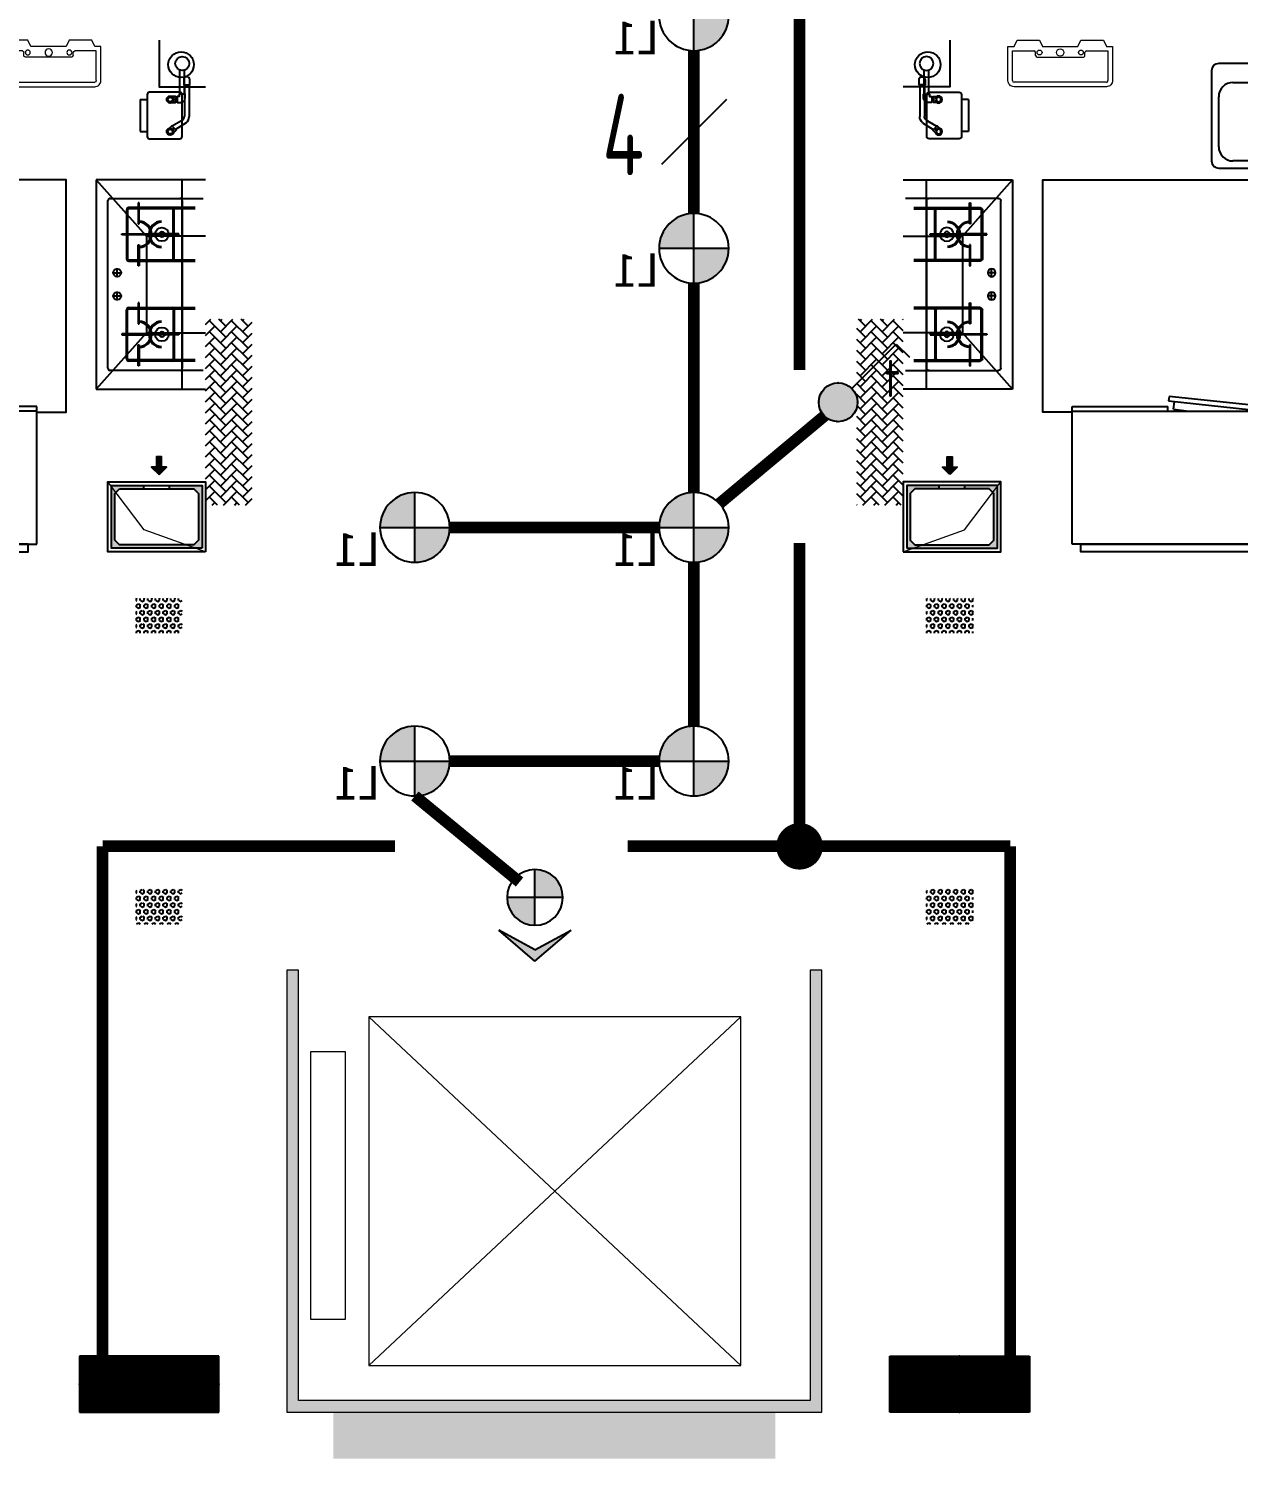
# Model space of a CAD drawing. Extents: x 2803505 to 5851001, y -1372902 to 24339.
# Drawn here: x 3291701 to 3296903, y -887371 to -881222 of the extents above; entities that cross this region are included whole.
import ezdxf
from ezdxf.enums import TextEntityAlignment as Align

# ---------------------------------------------------------------- set-up
doc = ezdxf.new("R2010")
doc.units = 0
doc.header["$LTSCALE"] = 1000
doc.header["$MEASUREMENT"] = 0
doc.layers.get('0').update_dxf_attribs({"linetype": 'CONTINUOUS'})
for name, color, linetype in [('!!电气', 1, 'CONTINUOUS'), ('A-标注', 1, 'CONTINUOUS'), ('AH-FURNITURE', 1, 'CONTINUOUS'), ('DIM-照明', 7, 'CONTINUOUS'), ('E-天花灯具', 92, 'CONTINUOUS'), ('EQUIP-照明', 3, 'CONTINUOUS'), ('EQUIP-箱柜', 3, 'CONTINUOUS'), ('IP-bath&kitchen-JOHNSON', 4, 'CONTINUOUS'), ('LVTRY', 252, 'CONTINUOUS'), ('VPIPE-中水', 122, 'CONTINUOUS'), ('WIRE-动力', 7, 'CONTINUOUS'), ('WIRE-照明', 2, 'CONTINUOUS'), ('保温', 6, 'CONTINUOUS'), ('建筑-排气道', 252, 'CONTINUOUS')]:
    doc.layers.add(name, color=color, linetype=linetype)
for name, color, linetype, lineweight in [('3.5方案汇报，与郭总、侯月琴确定户型_t8$0$STAIR', 2, 'CONTINUOUS', 18), ('PUB_HATCH', 8, 'CONTINUOUS', 9), ('填充', 251, 'CONTINUOUS', 5), ('平面-空调预留孔', 252, 'CONTINUOUS', 15), ('立面-洞口示意', 252, 'CONTINUOUS', 13)]:
    doc.layers.add(name, color=color, linetype=linetype, lineweight=lineweight)
doc.styles.add('_TCH_LABEL', font='COMPLEX', dxfattribs={"bigfont": 'GBCBIG'})
doc.styles.add('_TEL_ATTDEF', font='gbenor', dxfattribs={"bigfont": 'gbcbig'})
doc.styles.add('_TEL_DIM', font='SIMPLEX', dxfattribs={"width": 0.8, "height": 3.5, "bigfont": 'HZTXT'})
doc.styles.add('DIM_FONT', font='SIMPLEX', dxfattribs={"width": 0.7, "bigfont": 'GBCBIG'})
doc.styles.get("Standard").update_dxf_attribs({"font": 'gbenor.shx', "bigfont": 'gbcbig.shx'})
doc.styles.add('黑体', font='simhei.ttf')
pattern_1 = [(90, (0, 0), (-16.49778, 1.010197673501861e-15), [9.525, -19.05]), (210, (0, 0), (8.248889999999996, -14.28749658604684), [9.525, -19.05]), (150, (5.83238038093927e-16, 9.525), (-8.248890000000003, -14.28749658604684), [9.525, -19.05])]
pattern_2 = [(45, (0, 0), (0, 47.41575231924514), [100.584, -33.528]), (135, (23.70786, 23.70786), (3.05311331771918e-15, 47.41575231924513), [100.584, -33.528])]

# ---------------------------------------------------------------- blocks, each defined once
blk = doc.blocks.new('rtyg7uyhg')
at = {"layer": 'LVTRY'}
for p, q in [((193590.3031336021, 45458.1133254503), (193590.3030643982, 45069.47696181395)), ((194234.6213208837, 45488.79502889935), (193620.9849572473, 45488.79513816872)), ((194265.3030643982, 45069.47684161765), (194265.3031336021, 45458.113205254)), ((193682.3485790417, 45406.97694542356), (193887.8216881326, 45406.97690883528)), ((193896.3984467548, 45429.87059594441), (193857.5823896687, 45326.26016876537)), ((193875.2965560293, 45316.03289288385), (193945.6178257855, 45401.45376218002)), ((193925.7802168131, 45440.40881343969), (193940.0533153456, 45432.16822680717)), ((194111.8940335871, 45406.97686893496), (194173.2576699507, 45406.97685800815)), ((193620.9848935069, 45130.84059271414), (193620.9849317512, 45345.61331998683)), ((193857.5823896687, 45326.26016876537), (193875.2965560293, 45316.03289288385)), ((194009.6212953876, 45345.61325078298), (194009.6212571432, 45130.84052351015)), ((194050.5303480524, 45130.84051622554), (194050.5303862967, 45345.61324349836)), ((194234.6212953876, 45345.61321071758), (194234.6212571432, 45130.84048344476)), ((193620.9848771165, 45038.79513816872), (194234.621240753, 45038.79502889935)), ((193948.2576098526, 45069.47689807355), (193682.3485189436, 45069.47694542356)), ((194173.2576098526, 45069.47685800816), (194111.893973489, 45069.47686893508))]:
    blk.add_line(p, q, dxfattribs=at)
for centre, radius in [((193866.4394935961, 45437.65873082454), 20.45454545454545), ((193989.1667663234, 45437.6587089707), 20.45454545454545), ((194070.9849481416, 45437.65869440146), 20.45454545454545), ((193815.3030944472, 45238.22692174855), 25.56818181818182), ((194137.4621853563, 45238.2268643822), 25.56818181818182)]:
    blk.add_circle(centre, radius, dxfattribs=at)
for centre, radius, start, end in [((193620.9849517839, 45458.11331998683), 30.68181818181818, 89.99998979807194, 179.9999897972382), ((193915.5529409315, 45422.69466753349), 20.45454545454545, 59.99998980057491, 159.4623117970261), ((194234.6213154203, 45458.11321071746), 30.68181818181818, 359.9999897972382, 89.99998979807194), ((193682.3485681149, 45345.61330905991), 61.36363636363636, 89.99998979807194, 179.9999897972382), ((193929.8260394641, 45414.45408090108), 20.45454545454545, 320.5376677968172, 59.99998980057491), ((193948.2576590239, 45345.6132617099), 61.36363636363636, 359.9999897972382, 89.99998979807194), ((194111.8940226603, 45345.61323257144), 61.36363636363636, 89.99998979807194, 179.9999897972382), ((194173.2576590239, 45345.6132216445), 61.36363636363636, 359.9999897972382, 89.99998979807194), ((193682.3485298705, 45130.84058178721), 61.36363636363636, 179.9999897972382, 269.9999897980719), ((193948.2576207797, 45130.8405344372), 61.36363636363636, 269.9999897980719, 359.9999897972382), ((194111.893984416, 45130.84050529861), 61.36363636363636, 179.9999897972382, 269.9999897980719), ((194173.2576207797, 45130.84049437181), 61.36363636363636, 269.9999897980719, 359.9999897972382), ((193620.9848825799, 45069.47695635049), 30.68181818181818, 179.9999897972382, 269.9999897980719), ((194234.6212462163, 45069.47684708112), 30.68181818181818, 269.9999897980719, 359.9999897972382)]:
    blk.add_arc(centre, radius, start, end, dxfattribs=at)
at = {"layer": 'LVTRY', "style": 'DIM_FONT', "width": 0.8, "flags": 9}
for tag in ['XSIZE', 'YSIZE']:
    blk.add_attdef(tag, (193927.8031388824, 45487.7665121054), '', height=0.5, rotation=89.99998979807198, dxfattribs=at)
blk = doc.blocks.new('A$C60D053AF')
at = {"layer": 'AH-FURNITURE', "color": 8}
for p, q in [((232.5000007597264, -89.99999966996256), (128.2842720070621, -89.99999966996256)), ((232.5000007597264, -109.9999996698461), (128.2842720075278, -109.9999996699626)), ((192.50000075961, -70.99998518347275), (327.5735938884318, -70.99998518347275)), ((192.50000075961, -90.99998518347275), (327.5735938884318, -90.99998518347275)), ((245.0000007597264, -129.4999851834727), (245.0000007597264, -122.4999996698461)), ((265.0000007597264, -129.4999851834727), (265.0000007597264, -122.4999996698461)), ((341.7157295121578, -96.85784955974668), (370.0190303710988, -143.1611504186876)), ((355.8578651358839, -82.71571393602062), (384.1611659948248, -129.0190147949615)), ((255.0000007597264, -280.9999851834727), (255.0000007597264, -250.9999851834727)), ((255.0000007597264, -280.9999851834727), (393.0000007597264, -280.9999851834727)), ((393.0000007597264, -280.9999851834727), (393.0000007597264, -250.9999851834727))]:
    blk.add_line(p, q, dxfattribs=at)
for points in [[(170.00000075961, -67.99998518347275, 1), (170.00000075961, -93.99998518358916), (192.50000075961, -93.99998518347275), (192.50000075961, -67.99998518347275)], [(234.0000007597264, -250.9999851834727), (414.0000007597264, -250.9999851834727, 0.4142135623730951), (424.0000007597264, -240.9999851834727), (424.0000007597264, -110.9999851834727, 0.4142135623730951), (414.0000007597264, -100.9999851834727), (234.0000007597264, -100.9999851834727, 0.4142135623730951), (224.0000007597264, -110.9999851834727), (224.0000007597264, -240.9999851834727, 0.4142135623730951)], [(268.0000007597264, -122.4999996698461), (268.0000007597264, -106.9999996698461, 0.4142135623724265), (248.0000007597264, -86.99999966984615), (232.5000007597264, -86.99999966984615), (232.50000075961, -112.9999996698461), (242.0000007597264, -112.9999996698461), (242.0000007597264, -122.4999996698461)], [(242.0000007597264, -151.9999851834727, 1), (268.0000007597264, -151.9999851834727), (268.0000007597264, -129.4999851834727), (242.0000007597264, -129.4999851834727)], [(383.8076126043452, -161.1923733388539, 1), (402.192388915224, -142.8075970279751), (386.2824863384012, -126.8976944513852), (367.8977100276388, -145.282470762264)]]:
    blk.add_lwpolyline(points, format="xyb", close=True, dxfattribs=at)
for centre, radius in [((100.0000007598428, -99.99999967066105), 30), ((255.0000007597264, -151.9999851834727), 15), ((255.0000007597264, -151.9999851834727), 10), ((393.0000007597264, -151.9999851834727), 15), ((393.0000007597264, -151.9999851834727), 10)]:
    blk.add_circle(centre, radius, dxfattribs=at)
for radius in [40, 20]:
    blk.add_arc((327.5735938884318, -110.9999851834727), radius, 45, 90, dxfattribs=at)
blk = doc.blocks.new('A-Kitchen-7')
at = {"layer": 'LVTRY'}
for p, q in [((-518.6581278588565, 779.725278688129), (-7.244008776673581, 834.3051076843403)), ((-515, 756.005706589378), (-518.6581278588565, 779.725278688129)), ((-3.585880917788018, 810.5855355854728), (-515, 756.005706589378)), ((-29.12075551546877, 766.9560861630598), (-35.20590834700852, 806.4126680237241)), ((-7.244008776673581, 834.3051076843403), (-3.585880917788018, 810.5855355854728)), ((515, 780), (-5.820766091346741e-11, 780)), ((0, 756.005706589378), (-5.820766091346741e-11, 780)), ((515, 756.005706589378), (515, 780)), ((515, 756.005706589378), (-515, 756.005706589378)), ((-515, 756.005706589378), (-515, 40)), ((-485.6368437646597, 760.5342107040924), (-484.9384396369278, 756.005706589378)), ((-29.12075551543967, 766.9560861630598), (-112.0975807690556, 756.005706589378)), ((515, 40), (515, 756.005706589378)), ((-515, 40), (515, 40))]:
    blk.add_line(p, q, dxfattribs=at)
blk.add_lwpolyline([(-468.9430810984049, 40), (-468.9430810984049, 0), (468.9430810984049, 0), (468.9430810984632, 40)], close=True, dxfattribs=at)
blk = doc.blocks.new('FRSDFDGDGDRGDR')
at = {"layer": '平面-空调预留孔', "color": 252}
for p, q in [((699612.3179923807, 775043.9561356568), (699612.3179923807, 775441.1561356868)), ((699618.9179923869, 775447.756135683), (699746.3179923192, 775447.756135683)), ((699746.3179923192, 775447.756135683), (699746.3179923192, 775355.3561357355)), ((699726.5179923008, 775348.7561357393), (699739.7179923131, 775348.7561357393)), ((699719.9179922946, 775342.156135743), (699719.9179922946, 775142.9561356006)), ((699726.5179923008, 775136.3561356043), (699739.7179923131, 775136.3561356043)), ((699746.3179923192, 775129.7561356081), (699746.3179923192, 775037.3561356605)), ((699746.3179923192, 775037.3561356605), (699618.9179923869, 775037.3561356605))]:
    blk.add_line(p, q, dxfattribs=at)
blk.add_lwpolyline([(699766.1179923377, 775166.7161355871), (699792.5179923623, 775153.5161355946), (699792.5179923623, 775057.1561356493), (699766.1179923377, 775043.9561356568), (699766.1179923377, 775017.5561356718), (699618.9179923869, 775017.5561356718, -0.4142135623730951), (699592.5179923623, 775043.9561356568), (699592.5179923623, 775441.1561356868, -0.4142135623730951), (699618.9179923869, 775467.5561356718), (699766.1179923377, 775467.5561356718), (699766.1179923377, 775441.1561356868), (699792.5179923623, 775427.9561356943), (699792.5179923623, 775331.596135749), (699766.1179923377, 775318.3961357565)], format="xyb", close=True, dxfattribs=at)
for centre, radius in [((699739.7179923131, 775331.596135749), 10.55999999400228), ((699739.7179923131, 775243.1561357992), 15.83999999100342), ((699739.7179923131, 775153.5161355946), 10.55999999400228)]:
    blk.add_circle(centre, radius, dxfattribs=at)
for centre, radius, start, end in [((699618.917992382, 775441.1561356819), 6.600000001199078, 89.99999995997936, 179.9999999533093), ((699726.5179922959, 775342.1561357381), 6.600000001199078, 89.99999995997936, 179.9999999533093), ((699739.717992318, 775355.3561357405), 6.600000001206354, 269.9999999599793, 359.9999999533093), ((699726.5179922959, 775142.9561356056), 6.600000001199078, 180.0000000400206, 270.0000000533608), ((699739.717992318, 775129.7561356032), 6.600000001206354, 4.002063966804346e-08, 90.00000005336085), ((699618.917992382, 775043.9561356618), 6.600000001199078, 180.0000000400206, 270.0000000533608)]:
    blk.add_arc(centre, radius, start, end, dxfattribs=at)
blk = doc.blocks.new('*U153')
h = blk.add_hatch(color=5)
h.set_gradient(color1=(0, 0, 255), rotation=180, tint=1)
h.paths.add_polyline_path([(3.524958103184869e-15, -2.819966482547906e-15), (-6.350000000000009, -6.349999999999992), (-6.350000000000001, -2.159000000000014), (-15, -2.158999999999999), (-14.99999999999999, 2.159000000000044), (-6.349999999999993, 2.159000000000029), (-6.349999999999985, 6.350000000000009)])
at = {"color": 0, "linetype": 'Continuous'}
blk.add_lwpolyline([(3.524958103184869e-15, -2.819966482547906e-15), (-6.350000000000009, -6.349999999999992), (-6.350000000000001, -2.159000000000014), (-15, -2.158999999999999), (-14.99999999999999, 2.159000000000044), (-6.349999999999993, 2.159000000000029), (-6.349999999999985, 6.350000000000009)], close=True, dxfattribs=at)
blk = doc.blocks.new('GDGDRGDRGRD')
at = {"layer": 'PUB_HATCH'}
blk.add_hatch(color=252, dxfattribs=at).paths.add_polyline_path([(430319.8194221912, 370173.5999658863), (430319.8194221912, 370443.5999658863), (430179.8194221912, 370443.5999658863), (430179.8194221912, 370428.5999658863), (430284.8194221912, 370428.5999658863), (430304.8194221912, 370408.5999658863), (430304.8194221912, 370208.5999658863), (430284.8194221912, 370188.5999658863), (429964.8194221912, 370188.5999658863), (429944.8194221912, 370208.5999658863), (429944.8194221912, 370408.5999658863), (429964.8194221912, 370428.5999658863), (430069.8194221912, 370428.5999658863), (430069.8194221912, 370443.5999658863), (429929.8194221912, 370443.5999658863), (429929.8194221912, 370173.5999658863)])
at = {"layer": 'LVTRY', "color": 251}
for p, q in [((430080.5498987493, 371515.3769317719), (429864.6097976839, 371758.3326651105)), ((430334.8192843065, 371758.3326651105), (429864.6097976839, 371758.3326651105)), ((429864.6097976839, 371758.3326651105), (429864.6097976839, 370858.3326651105)), ((430234.8192843063, 370858.3326651105), (430234.8192843063, 371758.3326651105)), ((430334.8192843065, 371515.3769317719), (430080.5498987493, 371515.3769317719)), ((430080.5498987493, 371515.3769317719), (430080.5498987493, 371100.2783888946)), ((429864.6097976839, 370858.3326651105), (430080.5498987493, 371100.2783888946)), ((430080.5498987493, 371100.2783888946), (430334.8192843065, 371100.2783888946)), ((429864.6097976839, 370858.3326651105), (430334.8192843065, 370858.3326651105))]:
    blk.add_line(p, q, dxfattribs=at)
at = {"layer": 'LVTRY'}
for p, q in [((429914.8192843065, 370948.3326651105), (429914.8192843065, 371668.3326651105)), ((429924.8192843065, 371678.3326651105), (430324.8192843065, 371678.3326651106)), ((430045.069284306, 371658.3326651107), (430045.069284306, 371568.3326651106)), ((430049.569284306, 371658.3326651107), (430045.069284306, 371658.3326651107)), ((430049.569284306, 371568.3326651106), (430049.569284306, 371658.3326651107)), ((430234.8192843063, 371668.3326651106), (430234.819284306, 370948.3326651105)), ((429994.8192843065, 371628.3326651106), (429994.8192843065, 371418.3326651106)), ((429999.8192843065, 371628.3326651106), (429999.8192843065, 371418.3326651106)), ((430289.8192843065, 371638.3326651107), (430004.8192843065, 371638.3326651106)), ((430289.8192843065, 371633.3326651107), (430004.8192843065, 371633.3326651106)), ((430194.8192843063, 371418.3326651106), (430194.8192843063, 371628.3326651107)), ((430199.8192843063, 371418.3326651106), (430199.8192843063, 371628.3326651107)), ((430045.069284306, 371568.3326651106), (430049.569284306, 371568.3326651106)), ((429974.8192843067, 371525.5826651108), (430102.3192843067, 371525.5826651108)), ((429974.8192843067, 371521.0826651108), (429974.8192843067, 371525.5826651108)), ((430102.3192843067, 371521.0826651108), (429974.8192843067, 371521.0826651108)), ((430045.069284306, 371388.3326651105), (430045.069284306, 371478.3326651106)), ((430045.069284306, 371478.3326651106), (430049.569284306, 371478.3326651106)), ((430049.569284306, 371478.3326651106), (430049.569284306, 371388.3326651105)), ((430219.819284306, 371525.5826651108), (430092.319284306, 371525.5826651108)), ((430092.319284306, 371525.5826651108), (430092.319284306, 371521.0826651108)), ((430092.319284306, 371521.0826651108), (430219.819284306, 371521.0826651108)), ((430102.3192843067, 371525.5826651108), (430102.3192843067, 371521.0826651108)), ((430219.819284306, 371521.0826651108), (430219.819284306, 371525.5826651108)), ((430234.8192843063, 371100.2783888946), (430234.8192843063, 371515.3769317719)), ((430004.8192843065, 371413.3326651106), (430289.8192843065, 371413.3326651106)), ((430004.8192843065, 371408.3326651106), (430289.8192843065, 371408.3326651106)), ((429935.4224806934, 371358.3326651105), (429974.2160879209, 371358.3326651105)), ((429954.8192843065, 371338.9358614974), (429954.8192843065, 371377.7294687249)), ((430049.569284306, 371388.3326651105), (430045.069284306, 371388.3326651105)), ((429935.4224806934, 371258.3326651105), (429974.2160879209, 371258.3326651105)), ((429954.8192843065, 371238.9358614974), (429954.8192843065, 371277.7294687249)), ((430045.069284306, 371228.3326651105), (430045.069284306, 371138.3326651105)), ((430049.569284306, 371228.3326651105), (430045.069284306, 371228.3326651105)), ((430049.569284306, 371138.3326651105), (430049.569284306, 371228.3326651105)), ((429994.8192843065, 370988.3326651105), (429994.8192843065, 371198.3326651105)), ((429999.8192843065, 370988.3326651105), (429999.8192843065, 371198.3326651105)), ((430004.8192843065, 371208.3326651105), (430289.8192843065, 371208.3326651105)), ((430004.8192843065, 371203.3326651105), (430289.8192843065, 371203.3326651105)), ((430194.8192843063, 371198.3326651105), (430194.8192843063, 370988.3326651104)), ((430199.8192843063, 371198.3326651105), (430199.8192843063, 370988.3326651104)), ((430045.069284306, 371138.3326651105), (430049.569284306, 371138.3326651105)), ((430102.3192843067, 371095.5826651102), (429974.8192843067, 371095.5826651102)), ((429974.8192843067, 371095.5826651102), (429974.8192843067, 371091.0826651102)), ((429974.8192843067, 371091.0826651102), (430102.3192843067, 371091.0826651102)), ((430045.069284306, 370958.3326651105), (430045.069284306, 371048.3326651105)), ((430045.069284306, 371048.3326651105), (430049.569284306, 371048.3326651105)), ((430049.569284306, 371048.3326651105), (430049.569284306, 370958.3326651105)), ((430092.319284306, 371091.0826651102), (430092.319284306, 371095.5826651102)), ((430092.319284306, 371095.5826651102), (430219.819284306, 371095.5826651102)), ((430219.819284306, 371091.0826651102), (430092.319284306, 371091.0826651102)), ((430102.3192843067, 371091.0826651102), (430102.3192843067, 371095.5826651102)), ((430219.819284306, 371095.5826651102), (430219.819284306, 371091.0826651102)), ((430289.8192843065, 370983.3326651104), (430004.8192843065, 370983.3326651105)), ((430289.8192843065, 370978.3326651104), (430004.8192843065, 370978.3326651105)), ((430324.8192843063, 370938.3326651105), (429924.8192843065, 370938.3326651105)), ((430049.569284306, 370958.3326651105), (430045.069284306, 370958.3326651105))]:
    blk.add_line(p, q, dxfattribs=at)
at = {"layer": 'LVTRY', "color": 252}
for p, q in [((430069.8194221912, 370428.5999658863), (430069.8194221912, 370443.5999658863)), ((430179.8194221912, 370428.5999658863), (430179.8194221912, 370443.5999658863))]:
    blk.add_line(p, q, dxfattribs=at)
at = {"layer": 'LVTRY'}
blk.add_lwpolyline([(429608.8200653884, 370758.3318186465), (429734.819284306, 370758.3318186465), (429734.8192843065, 371758.3324083135), (427634.8193110233, 371758.3326651104)], dxfattribs=at)
at = {"layer": 'LVTRY', "color": 252}
for points in [[(430334.8194221912, 370158.5999658863), (429914.8194221912, 370158.5999658863), (429914.8194221912, 370458.5999658863), (430334.8194221912, 370458.5999658863)], [(430319.8194221912, 370173.5999658863), (429929.8194221912, 370173.5999658863), (429929.8194221912, 370443.5999658863), (430319.8194221912, 370443.5999658863)], [(429964.8194221912, 370428.5999658863), (430284.8194221912, 370428.5999658863), (430304.8194221912, 370408.5999658863), (430304.8194221912, 370208.5999658863), (430284.8194221912, 370188.5999658863), (429964.8194221912, 370188.5999658863), (429944.8194221912, 370208.5999658863), (429944.8194221912, 370408.5999658863), (429964.8194221912, 370428.5999658863)]]:
    blk.add_lwpolyline(points, close=True, dxfattribs=at)
at = {"layer": 'LVTRY'}
for centre, radius in [((430147.3192843065, 371523.3326651106), 29.7), ((430147.3192843065, 371523.3326651106), 11.7), ((429954.8192843065, 371358.3326651105), 16.99680361435897), ((429954.8192843065, 371258.3326651105), 16.99680361435897), ((430147.3192843065, 371093.3326651105), 29.7), ((430147.3192843065, 371093.3326651105), 11.7)]:
    blk.add_circle(centre, radius, dxfattribs=at)
for centre, radius, start, end in [((429924.8192843065, 371668.3326651105), 10, 90, 180), ((430224.8192843063, 371668.3326651106), 10, 0, 90), ((430004.8192843065, 371628.3326651106), 10, 90, 180), ((430004.8192843065, 371628.3326651106), 5, 90, 180), ((430189.8192843063, 371628.3326651107), 10, 0, 90), ((430189.8192843063, 371628.3326651107), 5, 0, 90), ((430047.3192843063, 371523.3326651106), 56.7, 2.274239184178576, 87.72576081585424), ((430047.3192843063, 371523.3326651106), 52.2, 2.470411041650347, 87.52958895835897), ((430147.3192843065, 371523.3326651106), 56.7, 92.27423918414576, 177.7257608158206), ((430147.3192843065, 371523.3326651106), 52.2, 92.47041104164106, 177.5295889583496), ((430047.3192843063, 371523.3326651106), 56.7, 272.2742391841458, 357.7257608158206), ((430047.3192843063, 371523.3326651106), 52.2, 272.4704110416411, 357.5295889583505), ((430147.3192843065, 371523.3326651106), 56.7, 182.2742391841786, 267.7257608158542), ((430147.3192843065, 371523.3326651106), 52.2, 182.4704110416495, 267.5295889583589), ((430004.8192843065, 371418.3326651106), 10, 180, 270), ((430004.8192843065, 371418.3326651106), 5, 180, 270), ((430189.8192843063, 371418.3326651106), 5, 270, 0), ((430189.8192843063, 371418.3326651106), 10, 270, 0), ((430004.8192843065, 371198.3326651105), 10, 90, 180), ((430004.8192843065, 371198.3326651105), 5, 90, 180), ((430189.8192843063, 371198.3326651105), 10, 0, 90), ((430189.8192843063, 371198.3326651105), 5, 0, 90), ((430047.3192843063, 371093.3326651105), 56.7, 2.274239184178576, 87.72576081585424), ((430047.3192843063, 371093.3326651105), 52.2, 2.470411041650347, 87.52958895835897), ((430147.3192843065, 371093.3326651105), 56.7, 92.27423918414576, 177.7257608158206), ((430147.3192843065, 371093.3326651105), 52.2, 92.47041104164106, 177.5295889583496), ((430047.3192843063, 371093.3326651105), 56.7, 272.2742391841458, 357.7257608158206), ((430047.3192843063, 371093.3326651105), 52.2, 272.4704110416411, 357.5295889583505), ((430147.3192843065, 371093.3326651105), 56.7, 182.2742391841786, 267.7257608158542), ((430147.3192843065, 371093.3326651105), 52.2, 182.4704110416495, 267.5295889583589), ((430004.8192843065, 370988.3326651105), 10, 180, 270), ((430004.8192843065, 370988.3326651105), 5, 180, 270), ((430189.8192843063, 370988.3326651104), 5, 270, 0), ((430189.8192843063, 370988.3326651104), 10, 270, 0), ((429924.8192843065, 370948.3326651105), 10, 180, 270), ((430224.819284306, 370948.3326651105), 10, 270, 0)]:
    blk.add_arc(centre, radius, start, end, dxfattribs=at)
at = {"layer": '立面-洞口示意', "color": 252}
blk.add_lwpolyline([(430334.8194221912, 370158.5999658863), (430071.267485077, 370252.5493491433), (429914.8194221912, 370458.5999658863)], dxfattribs=at)
at = {"xscale": -1, "rotation": 270}
blk.add_blockref('FRSDFDGDGDRGDR', (-345582.7355588751, -327434.1861710575), dxfattribs=at)
at = {"rotation": 270}
blk.add_blockref('A$C60D053AF', (430334.8190180612, 372358.3312170932), dxfattribs=at)
at = {"xscale": -1}
blk.add_blockref('rtyg7uyhg', (622599.6224451121, 326769.5373516738), dxfattribs=at)
at = {"layer": 'LVTRY', "color": 1, "extrusion": (0, 0, -1), "xscale": -0.7999999999883585, "yscale": 0.7999999999883585, "zscale": -0.7999999999883585}
blk.add_blockref('A-Kitchen-7', (-429196.8200653944, 370158.6015610829), dxfattribs=at)
at = {"layer": '建筑-排气道', "xscale": -5, "yscale": 5, "zscale": 5, "rotation": 90}
blk.add_blockref('*U153', (430134.7224746661, 370490.9122366606), dxfattribs=at)
blk = doc.blocks.new('GDFGDGRD')
at = {"layer": '保温', "linetype": 'ByBlock', "ltscale": 10}
h = blk.add_hatch(dxfattribs=at)
h.set_pattern_fill('AR-HBONE', color=251, scale=55)
h.set_pattern_definition(pattern_2)
h.paths.add_polyline_path([(431616.5779368667, 372623.9109038315), (431816.5779205575, 372623.9109038315), (431816.6776084994, 373423.7241241197), (431616.6776248086, 373423.7243207647)])
h = blk.add_hatch(dxfattribs=at)
h.set_pattern_fill('AR-HBONE', color=251, scale=55)
h.set_pattern_definition(pattern_2)
h.paths.add_polyline_path([(434616.5794823848, 372623.9109038315), (434416.579498694, 372623.9109038315), (434416.4798107521, 373423.7241241197), (434616.4797944429, 373423.7243207647)])
at = {"layer": '保温', "linetype": 'Continuous', "ltscale": 10}
h = blk.add_hatch(dxfattribs=at)
h.set_pattern_fill('HEX', color=251, scale=10, angle=90, style=0)
h.set_pattern_definition(pattern_1)
h.paths.add_polyline_path([(431316.5779580405, 372073.7248388497), (431516.5779417312, 372073.7248388497), (431516.6768560584, 372223.7247332454), (431316.6768723676, 372223.7249298903)])
h = blk.add_hatch(dxfattribs=at)
h.set_pattern_fill('HEX', color=251, scale=10, angle=90, style=0)
h.set_pattern_definition(pattern_1)
h.paths.add_polyline_path([(434916.579461211, 372073.7248388497), (434716.5794775203, 372073.7248388497), (434716.4805631932, 372223.7247332454), (434916.4805468839, 372223.7249298903)])
h = blk.add_hatch(dxfattribs=at)
h.set_pattern_fill('HEX', color=251, scale=10, angle=90, style=0)
h.set_pattern_definition(pattern_1)
h.paths.add_polyline_path([(431316.5779582471, 370823.724846115), (431516.5779419378, 370823.724846115), (431516.676856265, 370973.7247405107), (431316.6768725742, 370973.7249371556)])
h = blk.add_hatch(dxfattribs=at)
h.set_pattern_fill('HEX', color=251, scale=10, angle=90, style=0)
h.set_pattern_definition(pattern_1)
h.paths.add_polyline_path([(434916.5794610044, 370823.724846115), (434716.5794773137, 370823.724846115), (434716.4805629865, 370973.7247405107), (434916.4805466773, 370973.7249371556)])
h = blk.add_hatch(dxfattribs=at)
h.set_pattern_fill('HEX', color=251, scale=10, angle=90, style=0)
h.set_pattern_definition([(90, (-70765.89117912838, -151624.7360933621), (-16.49778, 1.010197673501861e-15), [9.525, -19.05]), (210, (-70765.89117912838, -151624.7360933621), (8.248889999999996, -14.28749658604684), [9.525, -19.05]), (150, (-70765.89117912838, -151615.2110933621), (-8.248890000000003, -14.28749658604684), [9.525, -19.05])])
h.paths.add_polyline_path([(434066.5790224251, 368523.7248330163), (434066.5789810187, 368723.7248300065), (432166.5783829462, 368723.7248300508), (432166.5784243525, 368523.7248330605)])
blk = doc.blocks.new('A$C66B635E3')
at = {"layer": '填充'}
h = blk.add_hatch(dxfattribs=at)
h.set_pattern_fill('隔热材料02', color=252, scale=100, style=0)
h.set_pattern_definition([(0, (-1161708.397326762, -603838.6308048879), (0, 50), []), (0, (-1161708.397326762, -603821.9643048878), (0, 50), []), (270, (-1161664.655826762, -603813.333054888), (50, -9.184850993605149e-15), [5.01775, -44.98225]), (270, (-1161702.114576762, -603813.333054888), (50, -9.184850993605149e-15), [5.01775, -44.98225]), (90, (-1161676.602826762, -603847.262054888), (-50, 3.061616997868383e-15), [5.01775, -44.98225]), (90, (-1161690.167826762, -603847.262054888), (-50, 3.061616997868383e-15), [5.01775, -44.98225]), (180, (-1161658.373076762, -603855.2975548877), (-6.123233995736766e-15, -50), [50.02425, 0.02425]), (135, (-1161672.330326762, -603852.7888048877), (2.775557561562891e-15, 49.99987405109137), [4.268000000000001, -66.44274999999999]), (116.56505, (-1161625.348326762, -603849.770804888), (0.0001128305918363104, 49.99993342107836), [2.804999999999994, -108.9984999999998]), (116.56505, (-1161675.348326762, -603849.770804888), (0.0001128305918363104, 49.99993342107836), [2.804999999999994, -108.9984999999998]), (153.43495, (-1161617.312826762, -603855.2975548877), (-0.0001128305918057793, 49.99993342107837), [5.609999999999999, -106.1935]), (153.43495, (-1161667.312826762, -603855.2975548877), (-0.0001128305918057793, 49.99993342107837), [5.609999999999999, -106.1935]), (63.43495000000001, (-1161626.602826762, -603842.2443048878), (-0.0001128305918307593, 49.99993342107837), [26.714, -85.0895]), (63.43495000000001, (-1161676.602826762, -603842.2443048878), (-0.0001128305918307593, 49.99993342107837), [26.714, -85.0895]), (116.56505, (-1161614.655826762, -603813.333054888), (0.0001128305918363104, 49.99993342107836), [2.804999999999994, -108.9984999999998]), (116.56505, (-1161664.655826762, -603813.333054888), (0.0001128305918363104, 49.99993342107836), [2.804999999999994, -108.9984999999998]), (135, (-1161665.910326762, -603810.8243048879), (2.775557561562891e-15, 49.99987405109137), [4.268000000000001, -66.44274999999999]), (153.43495, (-1161618.928326762, -603807.8063048878), (-0.0001128305918057793, 49.99993342107837), [5.609999999999999, -106.1935]), (153.43495, (-1161668.928326762, -603807.8063048878), (-0.0001128305918057793, 49.99993342107837), [5.609999999999999, -106.1935]), (45, (-1161700.860076762, -603810.8243048879), (0, 49.99987405109137), [4.268000000000001, -66.44274999999999]), (63.43495000000001, (-1161652.114576762, -603813.333054888), (-0.0001128305918307593, 49.99993342107837), [2.805, -108.9985]), (63.43495000000001, (-1161702.114576762, -603813.333054888), (-0.0001128305918307593, 49.99993342107837), [2.805, -108.9985]), (26.56505, (-1161647.842326762, -603807.8063048878), (0.0001128305918307593, 49.99993342107837), [5.609999999999999, -106.1935]), (26.56505, (-1161697.842326762, -603807.8063048878), (0.0001128305918307593, 49.99993342107837), [5.609999999999999, -106.1935]), (116.56505, (-1161640.167826762, -603842.2443048878), (0.0001128305918363104, 49.99993342107836), [26.71399999999996, -85.08949999999983]), (116.56505, (-1161690.167826762, -603842.2443048878), (0.0001128305918363104, 49.99993342107836), [26.71399999999996, -85.08949999999983]), (45, (-1161694.440076762, -603852.7888048877), (0, 49.99987405109137), [4.268000000000001, -66.44274999999999]), (63.43495000000001, (-1161641.422076762, -603849.770804888), (-0.0001128305918307593, 49.99993342107837), [2.805, -108.9985]), (63.43495000000001, (-1161691.422076762, -603849.770804888), (-0.0001128305918307593, 49.99993342107837), [2.805, -108.9985]), (26.56505, (-1161649.457826762, -603855.2975548877), (0.0001128305918307593, 49.99993342107837), [5.609999999999999, -106.1935]), (26.56505, (-1161699.457826762, -603855.2975548877), (0.0001128305918307593, 49.99993342107837), [5.609999999999999, -106.1935])])
h.paths.add_polyline_path([(36399.99999697506, 6799.999998826184), (36349.99999697506, 6799.999998824554), (36349.99999704305, 4899.999998804415), (38649.99999705283, 4899.999998822343), (38649.99999707891, 6799.999998825719), (38599.99999707891, 6799.999998824904), (38599.9999970533, 4949.999998819432), (36399.99999704119, 4949.99999880488)])
at = {"layer": '3.5方案汇报，与郭总、侯月琴确定户型_t8$0$STAIR', "color": 252}
for p, q in [((38301.90642966842, 6599.996037418372), (36701.89901090879, 5100.003950801794)), ((36701.90642968751, 6600.003950782004), (38301.8990108897, 5099.996037438163))]:
    blk.add_line(p, q, dxfattribs=at)
for points in [[(38301.8990108897, 5099.996037438163), (38301.90642966842, 6599.996037418372), (36701.90642968751, 6600.003950782004), (36701.89901090879, 5100.003950801794)], [(36601.90000009025, 5300.00444550009), (36601.90568782017, 6450.004445486469), (36451.90568781924, 6450.005187364295), (36451.90000008931, 5300.005187377916)]]:
    blk.add_lwpolyline(points, close=True, dxfattribs=at)
at = {"layer": 'IP-bath&kitchen-JOHNSON', "color": 252}
for points in [[(35799.99971350702, 10800.00059388846), (35799.9997135126, 10600.00059381209), (35999.99971352099, 10600.00059381209)], [(39200.00030940631, 10800.00160994881), (39200.00030940026, 10600.00160987244), (39000.00030939188, 10600.00160987244)]]:
    blk.add_lwpolyline(points, dxfattribs=at)
at = {"layer": 'VPIPE-中水', "color": 252, "linetype": 'Continuous'}
for centre in [(35894.80638627056, 10695.00059560395), (39105.1936366423, 10695.00161166431)]:
    blk.add_circle(centre, 55, dxfattribs=at)
at = {"layer": '填充', "color": 252}
blk.add_lwpolyline([(36399.99999697506, 6799.999998826184), (36349.99999697506, 6799.999998824554), (36349.99999704305, 4899.999998804415), (38649.99999705283, 4899.999998822343), (38649.99999707891, 6799.999998825719), (38599.99999707891, 6799.999998824904), (38599.9999970533, 4949.999998819432), (36399.99999704119, 4949.99999880488)], close=True, dxfattribs=at)
at = {"color": 252}
blk.add_blockref('GDGDRGDRGRD', (-394334.8193126977, -361558.331827242), dxfattribs=at)
at = {"color": 252, "xscale": -1}
for name, p in [('GDGDRGDRGRD', (469334.8193254531, -361558.331827242)), ('GDFGDGRD', (470616.5787021671, -363823.7248325947))]:
    blk.add_blockref(name, p, dxfattribs=at)
blk = doc.blocks.new('*X8')
at = {"color": 0}
for p, q in [((-250, 32.84271247461896), (-82.84271247461896, 200)), ((-250, 68.19805153394634), (-118.1980515339463, 200)), ((-250, 103.5533905932737), (-153.5533905932737, 200)), ((-250, 138.9087296526011), (-188.9087296526011, 200)), ((-250, 174.2640687119285), (-224.2640687119285, 200)), ((-247.4873734152916, 0), (-47.48737341529158, 200)), ((-212.1320343559642, 0), (-12.13203435596424, 200)), ((-176.7766952966369, 0), (23.22330470336314, 200)), ((-141.4213562373095, 0), (58.57864376269053, 200)), ((-106.0660171779821, 0), (93.93398282201788, 200)), ((-70.71067811865474, 0), (129.2893218813453, 200)), ((-35.35533905932737, 0), (164.6446609406726, 200)), ((0, 0), (200, 200)), ((35.35533905932737, 0), (235.3553390593274, 200)), ((70.71067811865474, 0), (250, 179.2893218813453)), ((106.0660171779821, 0), (250, 143.9339828220179)), ((141.4213562373095, 0), (250, 108.5786437626905)), ((176.7766952966369, 0), (250, 73.22330470336315)), ((212.1320343559642, 0), (250, 37.86796564403577)), ((247.4873734152916, 0), (250, 2.512626584708425))]:
    blk.add_line(p, q, dxfattribs=at)
blk = doc.blocks.new('$equip$00001421')
for p, q in [((0.75, 0.5999999999985448), (-0.75, 0.5999999999985448)), ((-0.75, 0.5999999999985448), (-0.75, 0)), ((0.75, 0), (0.75, 0.5999999999985448)), ((-0.75, 0), (0.75, 0))]:
    blk.add_line(p, q)
at = {"const_width": 0.6000000000000001}
blk.add_lwpolyline([(-0.75, 0.2999999999992724), (0.75, 0.2999999999992724)], dxfattribs=at)
for p in [(0, 0.5999999999985448), (-0.75, 0.2999999999992724), (0.75, 0.2999999999992724), (0, 0)]:
    blk.add_point(p)
at = {"xscale": 0.00300000000061118, "yscale": 0.00300000000061118, "zscale": 0.00300000000061118}
blk.add_blockref('*X8', (0, 0), dxfattribs=at)
at = {"style": '_TCH_LABEL', "flags": 9}
blk.add_attdef('A', (0, 0), '', height=2e-05, dxfattribs=at)
blk = doc.blocks.new('DFADS')
at = {"layer": 'A-标注'}
h = blk.add_hatch(color=251, dxfattribs=at)
h.paths.add_polyline_path([(3405.602880127224, 358.326573435812), (3411.602880127239, 358.326573435812, 0.4142135623730951), (3405.602880127224, 364.326573435826)])
h.paths.add_polyline_path([(3399.60288012721, 358.326573435812, 0.4142135623730951), (3405.602880127224, 352.3265734357979), (3405.602880127224, 358.326573435812)])
at = {"layer": 'A-标注', "color": 92}
for p, q in [((3405.602880127224, 352.326573435796), (3405.602880127224, 364.3265734358256)), ((3411.602880127246, 358.326573435812), (3399.60288012722, 358.326573435812))]:
    blk.add_line(p, q, dxfattribs=at)
blk.add_circle((3405.602880127224, 358.326573435812), 6.000000000014163, dxfattribs=at)
at = {"layer": 'A-标注', "color": 3, "style": '黑体'}
blk.add_text('L1', height=5.759999999999071, dxfattribs=at).set_placement((3411.5825097248, 351.7042430805802))
blk = doc.blocks.new('SRTF')
at = {"layer": 'A-标注'}
h = blk.add_hatch(color=251, dxfattribs=at)
h.paths.add_polyline_path([(3479.447142662708, 924.1202521454668), (3480.775060177553, 925.6796213792009), (3479.447142662708, 927.2389906129349), (3480.295060177546, 925.6796213792009)])
edge = h.paths.add_edge_path()
edge.add_line((3478.039122041397, 925.679621379201), (3476.839122041381, 925.6796213792009))
edge.add_arc((3478.039122041397, 925.6796213792009), 1.200000000015399, 540, 630)
edge.add_line((3478.039122041397, 924.4796213791853), (3478.039122041397, 925.6796213792009))
edge = h.paths.add_edge_path()
edge.add_line((3478.039122041397, 926.8796213792164), (3478.039122041397, 925.6796213792011))
edge.add_line((3478.039122041397, 925.679621379201), (3479.239122041412, 925.6796213792009))
edge.add_arc((3478.039122041397, 925.6796213792009), 1.200000000015399, 360, 450)
at = {"layer": 'A-标注', "color": 92}
for p, q in [((3478.039122041397, 924.4796213791853), (3478.039122041397, 926.8796213792164)), ((3480.775060177553, 925.6796213792009), (3479.447142662708, 927.2389906129349)), ((3480.295060177546, 925.6796213792009), (3479.447142662708, 927.2389906129349)), ((3479.239122041412, 925.6796213792009), (3476.839122041381, 925.6796213792009)), ((3480.775060177553, 925.6796213792009), (3479.447142662708, 924.1202521454668)), ((3480.295060177546, 925.6796213792009), (3479.447142662708, 924.1202521454668))]:
    blk.add_line(p, q, dxfattribs=at)
blk.add_circle((3478.039122041397, 925.6796213792009), 1.200000000015399, dxfattribs=at)
blk = doc.blocks.new('$equip$00001822')
for p, q in [((0.1473139127483591, 0.3556472460822988), (0.625, 0.8333333333339397)), ((0.625, 0.8333333333339397), (0.7664213562384248, 0.6919119770955149))]:
    blk.add_line(p, q)
blk.add_circle((0, 0.2083333333339397), 0.2083333333334168)
for p in [(0, 0.4166666666660603), (-0.2083333333357587, 0.2083333333339397), (0.2083333333357587, 0.2083333333339397), (-0.01544940226449398, 0.0005736313996749232)]:
    blk.add_point(p)
for points in [[(-0.1804219591213041, 0.312500000001819), (0.1804219591213041, 0.312500000001819), (-0.2083333333284827, 0.2083333333339397), (0.2083333333284827, 0.2083333333339397)], [(-0.1041666666715173, 0.3887552924552438), (0.1041666666715173, 0.3887552924552438), (-0.1804219591213041, 0.312500000001819), (0.1804219591213041, 0.312500000001819)], [(0, 0.4166666666660603), (0, 0.4166666666660603), (-0.1041666666715173, 0.3887552924552438), (0.1041666666715173, 0.3887552924552438)], [(-0.1804219591213041, 0.1041666666660603), (0.1804219591213041, 0.1041666666660603), (-0.2083333333284827, 0.2083333333339397), (0.2083333333284827, 0.2083333333339397)], [(-0.1041666666715173, 0.02791137421263556), (0.1041666666715173, 0.02791137421263556), (-0.1804219591213041, 0.1041666666660603), (0.1804219591213041, 0.1041666666660603)], [(0, 1.818989403545856e-12), (0, 1.818989403545856e-12), (-0.1041666666715173, 0.02791137421263556), (0.1041666666715173, 0.02791137421263556)]]:
    blk.add_solid(points)
at = {"color": 7, "style": '_TEL_DIM'}
blk.add_attdef('$TEXT$', text='', height=0.4, dxfattribs=at).set_placement((0.5805799275694881, 0.4645799965601327), align=Align.MIDDLE_CENTER)
at = {"color": 7, "style": '_TEL_DIM', "flags": 1}
blk.add_attdef('A', text='', height=2e-05, dxfattribs=at).set_placement((0, 0), align=Align.MIDDLE_CENTER)
blk = doc.blocks.new('$TelecSys$00000095')
blk.add_line((0.4000000000014552, 0.3999999999996362), (-0.4000000000014552, -0.3999999999996362))
at = {"width": 0.8}
blk.add_attdef('N', text='', height=1, dxfattribs=at).set_placement((-0.01742161003494402, 1.055555546241521), align=Align.MIDDLE)

msp = doc.modelspace()

# ---------------------------------------------------------------- linework, layer by layer
at = {"layer": 'DIM-照明', "const_width": 100}
msp.add_lwpolyline([(3294966.167883767, -884738.69009383, 1), (3295066.167883767, -884738.6900938179, 1)], format="xyb", close=True, dxfattribs=at)
at = {"layer": 'WIRE-动力', "color": 6, "const_width": 50}
for points in [[(3295498.440703296, -880654.3119393301), (3295215.364687458, -880654.3119393301), (3295016.167883765, -880863.1254402732), (3295016.167883765, -882690.9572321465)], [(3295016.167883765, -883434.759466989), (3295016.167883765, -884738.6900938239)], [(3293276.701385853, -884738.6900938188), (3292019.00815641, -884738.6900937997)], [(3292019.015372165, -884738.6900937997), (3292019.015372131, -886931.994387411)], [(3295216.167883847, -884738.6900938239), (3294277.264019062, -884738.6900938239)], [(3295922.057663488, -884738.6900937997), (3295216.167883847, -884738.6900938239)], [(3295922.057663459, -884738.6900937997), (3295922.057663534, -886931.9887118458)]]:
    msp.add_lwpolyline(points, dxfattribs=at)
at = {"layer": 'WIRE-照明', "color": 2, "linetype": 'Continuous', "const_width": 50}
for points in [[(3294562.126785292, -882016.9898646185), (3294562.126792402, -881316.9904403932)], [(3294562.126772579, -883217.2731327087), (3294562.126782245, -882316.9904403932)], [(3295125.191681168, -882886.0822961614), (3294671.700430936, -883264.8345433797)], [(3294412.12648308, -883367.2734190723), (3293512.126851836, -883367.2734099302)], [(3294562.12676217, -884222.2731327087), (3294562.126769444, -883517.2737084833)], [(3294412.126472735, -884372.2734190723), (3293512.12684149, -884372.2734099302)], [(3293812.126052595, -884892.2791607768), (3293362.126552079, -884522.2736962938)]]:
    msp.add_lwpolyline(points, dxfattribs=at)

# ---------------------------------------------------------------- block references
at = {"layer": '!!电气'}
msp.add_blockref('A$C66B635E3', (3256462.126758189, -892071.9887106277), dxfattribs=at)
at = {"layer": 'DIM-照明', "color": 2}
ref = msp.add_blockref('$TelecSys$00000095', (3294562.126757404, -881666.9900194341), dxfattribs=dict(at, xscale=-350, yscale=350, zscale=350, rotation=270))
ref.add_attrib('N', '4', dxfattribs={"layer": '0', "color": 7, "height": 350, "width": 0.8}).set_placement((3294257.61685195, -881677.355229906), align=Align.MIDDLE)
at = {"layer": 'E-天花灯具'}
for name, p, xscale, yscale, zscale, rotation in [('DFADS', (3379702.362110877, -890125.1725461916), -25.00004798115771, 25.0000479811577, 25.0000479811577, 359.9999994179813), ('DFADS', (3379702.362100719, -891125.1725461916), -25.00004798115771, 25.0000479811577, 25.0000479811577, 359.9999994179813), ('DFADS', (3378502.3618809, -892325.4558020923), -25.00004798115771, 25.0000479811577, 25.0000479811577, 359.9999994179813), ('DFADS', (3379702.362087919, -892325.4558142818), -25.00004798115771, 25.0000479811577, 25.0000479811577, 359.9999994179813), ('DFADS', (3378502.361870553, -893330.4558020923), -25.00004798115771, 25.0000479811577, 25.0000479811577, 359.9999994179813), ('DFADS', (3379702.362077573, -893330.4558142818), -25.00004798115771, 25.0000479811577, 25.0000479811577, 359.9999994179813), ('SRTF', (3386446.69559552, -537153.7992200018), -100.0001919246308, 100.0001919246308, 100.0001919246308, 90.00000177051311)]:
    msp.add_blockref(name, p, dxfattribs=dict(at, xscale=xscale, yscale=yscale, zscale=zscale, rotation=rotation))
at = {"layer": 'EQUIP-照明', "color": 2}
ref = msp.add_blockref('$equip$00001822', (3295182.10940633, -882912.4979043268), dxfattribs=dict(at, xscale=400, yscale=400, zscale=400, rotation=9.750510675794298e-09))
ref.add_attrib('$TEXT$', 't', dxfattribs={"layer": '0', "color": 7, "height": 160, "style": '_TEL_ATTDEF'}).set_placement((3295414.341377326, -882726.6659056632), align=Align.MIDDLE_CENTER)
at = {"layer": 'EQUIP-箱柜', "color": 2, "xscale": 399.9999999999999, "yscale": 399.9999999999999, "zscale": 399.9999999999999, "rotation": 0.0001673521984301152}
msp.add_blockref('$equip$00001421', (3292219.787205475, -887171.9938009877), dxfattribs=at)
at = {"layer": 'EQUIP-箱柜', "color": 2, "xscale": -400, "yscale": 400, "zscale": 400}
msp.add_blockref('$equip$00001421', (3295704.466295904, -887171.9887118491), dxfattribs=at)

doc.saveas('drawing.dxf')
